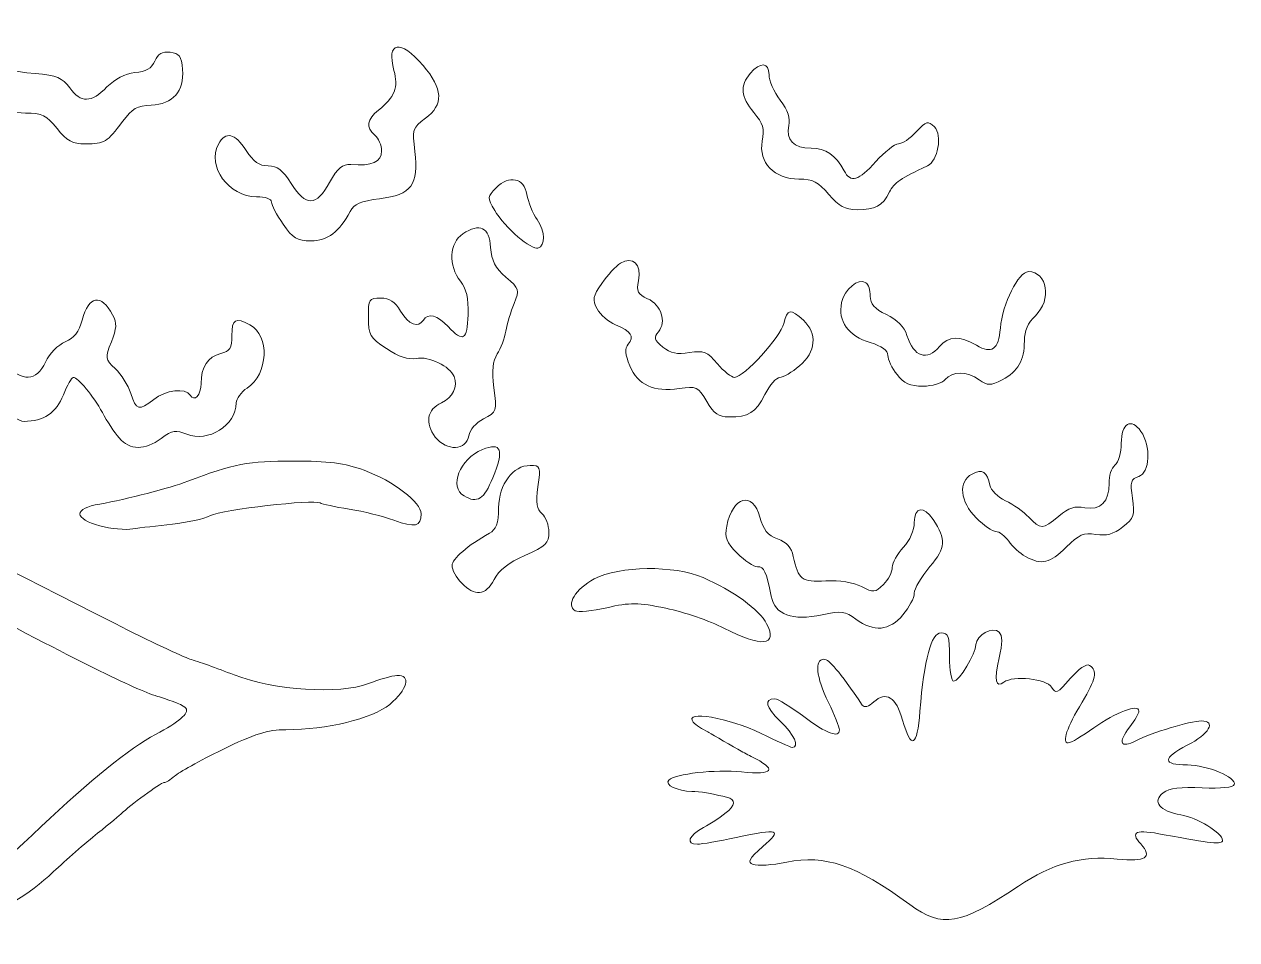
# Model space of a CAD drawing. Header units: millimetres. Extents: x -6423 to -1759, y 6 to 2012.
# Drawn here: x -5677.8 to -5542.2, y 1471.5 to 1573.9 of the extents above; entities that cross this region are included whole.
import ezdxf

# ---------------------------------------------------------------- set-up
doc = ezdxf.new("R2010")
doc.units = ezdxf.units.MM
doc.header["$MEASUREMENT"] = 0
doc.layers.add('layer 1', color=7, linetype='Continuous')

msp = doc.modelspace()

# ---------------------------------------------------------------- linework, layer by layer
at = {"layer": 'layer 1', "color": 177, "lineweight": 9}
for points, knots in [([(-5670.9028, 1560.4889), (-5672.4031, 1560.4825), (-5672.9728, 1560.7877), (-5674.103, 1562.2043), (-5674.103, 1562.2043), (-5675.2948, 1563.6982), (-5675.7621, 1563.9272), (-5677.6172, 1563.9272), (-5677.6172, 1563.9272), (-5678.9913, 1563.9272), (-5680.2682, 1564.2917), (-5681.1875, 1564.9461), (-5681.1875, 1564.9461), (-5683.2482, 1566.4138), (-5683.69, 1567.4915), (-5683.1731, 1569.7915), (-5683.1731, 1569.7915), (-5682.803, 1571.4386), (-5682.8803, 1571.8906), (-5683.6492, 1572.5865), (-5683.6492, 1572.5865), (-5684.1537, 1573.0431), (-5684.7092, 1574.1779), (-5684.8836, 1575.1081), (-5684.8836, 1575.1081), (-5685.1587, 1576.574), (-5684.9825, 1577.0253), (-5683.5659, 1578.4869), (-5683.5659, 1578.4869), (-5680.957, 1581.1787), (-5679.0863, 1580.4491), (-5680.3069, 1577.216), (-5680.3069, 1577.216), (-5680.8195, 1575.8582), (-5680.7762, 1575.5778), (-5679.9616, 1574.9826), (-5679.9616, 1574.9826), (-5679.0572, 1574.3211), (-5678.9363, 1573.465), (-5679.2703, 1570.0812), (-5679.2703, 1570.0812), (-5679.4149, 1568.617), (-5679.3919, 1568.6021), (-5676.5392, 1568.3487), (-5676.5392, 1568.3487), (-5674.1271, 1568.1342), (-5673.5031, 1567.8754), (-5672.6824, 1566.7484), (-5672.6824, 1566.7484), (-5671.4254, 1565.0227), (-5670.2821, 1565.0485), (-5668.5209, 1566.8434), (-5668.5209, 1566.8434), (-5667.6119, 1567.7694), (-5666.4941, 1568.3402), (-5665.3852, 1568.4437), (-5665.3852, 1568.4437), (-5664.1508, 1568.5589), (-5663.5226, 1568.9244), (-5663.1699, 1569.732), (-5663.1699, 1569.732), (-5662.8136, 1570.5484), (-5662.3379, 1570.8203), (-5661.4466, 1570.7168), (-5661.4466, 1570.7168), (-5660.4235, 1570.5977), (-5660.191, 1570.2768), (-5660.0683, 1568.8124), (-5660.0683, 1568.8124), (-5659.8627, 1566.3634), (-5661.1453, 1564.9025), (-5663.5758, 1564.8163), (-5663.5758, 1564.8163), (-5665.1261, 1564.7614), (-5665.6912, 1564.4377), (-5666.7731, 1562.9846), (-5666.7731, 1562.9846), (-5668.5106, 1560.6516), (-5668.7651, 1560.4977), (-5670.9028, 1560.4889)], [0, 0, 0, 0, 0.04761905, 0.04761905, 0.04761905, 0.04761905, 0.0952381, 0.0952381, 0.0952381, 0.0952381, 0.14285714, 0.14285714, 0.14285714, 0.14285714, 0.19047619, 0.19047619, 0.19047619, 0.19047619, 0.23809524, 0.23809524, 0.23809524, 0.23809524, 0.28571429, 0.28571429, 0.28571429, 0.28571429, 0.33333333, 0.33333333, 0.33333333, 0.33333333, 0.38095238, 0.38095238, 0.38095238, 0.38095238, 0.42857143, 0.42857143, 0.42857143, 0.42857143, 0.47619048, 0.47619048, 0.47619048, 0.47619048, 0.52380952, 0.52380952, 0.52380952, 0.52380952, 0.57142857, 0.57142857, 0.57142857, 0.57142857, 0.61904762, 0.61904762, 0.61904762, 0.61904762, 0.66666667, 0.66666667, 0.66666667, 0.66666667, 0.71428571, 0.71428571, 0.71428571, 0.71428571, 0.76190476, 0.76190476, 0.76190476, 0.76190476, 0.80952381, 0.80952381, 0.80952381, 0.80952381, 0.85714286, 0.85714286, 0.85714286, 0.85714286, 0.9047619, 0.9047619, 0.9047619, 0.9047619, 1, 1, 1, 1]), ([(-5645.7117, 1549.6504), (-5647.2595, 1549.6504), (-5647.72, 1549.927), (-5648.8258, 1551.523), (-5648.8258, 1551.523), (-5649.5397, 1552.5528), (-5650.1236, 1553.6607), (-5650.1236, 1553.9843), (-5650.1236, 1553.9843), (-5650.1236, 1554.325), (-5650.8227, 1554.5735), (-5651.7802, 1554.5735), (-5651.7802, 1554.5735), (-5654.9113, 1554.5735), (-5657.3758, 1557.969), (-5656.0468, 1560.4523), (-5656.0468, 1560.4523), (-5655.2548, 1561.9321), (-5654.2207, 1561.6967), (-5652.959, 1559.749), (-5652.959, 1559.749), (-5652.1379, 1558.4813), (-5651.4941, 1558.0303), (-5650.499, 1558.0257), (-5650.499, 1558.0257), (-5649.4653, 1558.0208), (-5648.8616, 1557.561), (-5647.9083, 1556.0504), (-5647.9083, 1556.0504), (-5646.2719, 1553.4582), (-5645.1101, 1553.4915), (-5643.617, 1556.1734), (-5643.617, 1556.1734), (-5642.6949, 1557.8293), (-5642.1993, 1558.2455), (-5641.2414, 1558.1679), (-5641.2414, 1558.1679), (-5638.9062, 1557.9793), (-5637.8158, 1558.4646), (-5637.8158, 1559.6919), (-5637.8158, 1559.6919), (-5637.8158, 1560.3304), (-5638.1479, 1561.1287), (-5638.5542, 1561.4659), (-5638.5542, 1561.4659), (-5639.5993, 1562.333), (-5639.4717, 1563.2225), (-5638.154, 1564.2608), (-5638.154, 1564.2608), (-5636.358, 1565.6764), (-5635.9099, 1566.8236), (-5636.4247, 1568.6872), (-5636.4247, 1568.6872), (-5637.3216, 1571.936), (-5635.7128, 1572.2167), (-5633.177, 1569.2541), (-5633.177, 1569.2541), (-5630.9269, 1566.6254), (-5630.849, 1564.8681), (-5632.9143, 1563.3412), (-5632.9143, 1563.3412), (-5634.3487, 1562.2809), (-5634.3994, 1562.1207), (-5634.0885, 1559.6341), (-5634.0885, 1559.6341), (-5633.6248, 1555.9221), (-5634.4646, 1554.7979), (-5638.0356, 1554.3519), (-5638.0356, 1554.3519), (-5640.1467, 1554.0882), (-5640.8996, 1553.7645), (-5641.3251, 1552.9378), (-5641.3251, 1552.9378), (-5642.4963, 1550.664), (-5643.8484, 1549.6504), (-5645.7117, 1549.6504)], [0, 0, 0, 0, 0.05, 0.05, 0.05, 0.05, 0.1, 0.1, 0.1, 0.1, 0.15, 0.15, 0.15, 0.15, 0.2, 0.2, 0.2, 0.2, 0.25, 0.25, 0.25, 0.25, 0.3, 0.3, 0.3, 0.3, 0.35, 0.35, 0.35, 0.35, 0.4, 0.4, 0.4, 0.4, 0.45, 0.45, 0.45, 0.45, 0.5, 0.5, 0.5, 0.5, 0.55, 0.55, 0.55, 0.55, 0.6, 0.6, 0.6, 0.6, 0.65, 0.65, 0.65, 0.65, 0.7, 0.7, 0.7, 0.7, 0.75, 0.75, 0.75, 0.75, 0.8, 0.8, 0.8, 0.8, 0.85, 0.85, 0.85, 0.85, 0.9, 0.9, 0.9, 0.9, 1, 1, 1, 1]), ([(-5584.6458, 1553.1271), (-5585.9947, 1553.1392), (-5586.681, 1553.5118), (-5587.8059, 1554.8426), (-5587.8059, 1554.8426), (-5588.9885, 1556.2415), (-5589.5812, 1556.5428), (-5591.1514, 1556.5428), (-5591.1514, 1556.5428), (-5593.8963, 1556.5428), (-5595.699, 1558.4029), (-5595.2541, 1560.7756), (-5595.2541, 1560.7756), (-5594.9907, 1562.1792), (-5595.1609, 1562.7644), (-5596.1889, 1563.9861), (-5596.1889, 1563.9861), (-5597.6587, 1565.7328), (-5597.7754, 1566.9778), (-5596.598, 1568.3526), (-5596.598, 1568.3526), (-5595.4668, 1569.6738), (-5594.4919, 1569.6065), (-5594.4919, 1568.2076), (-5594.4919, 1568.2076), (-5594.4919, 1567.5833), (-5593.9286, 1566.3095), (-5593.2398, 1565.3768), (-5593.2398, 1565.3768), (-5592.3797, 1564.2123), (-5592.0777, 1563.3196), (-5592.2762, 1562.5266), (-5592.2762, 1562.5266), (-5592.6719, 1560.9455), (-5591.7345, 1559.989), (-5589.7901, 1559.989), (-5589.7901, 1559.989), (-5588.1504, 1559.989), (-5587.0355, 1559.2332), (-5586.1021, 1557.489), (-5586.1021, 1557.489), (-5585.3495, 1556.0827), (-5584.5111, 1556.3241), (-5582.5471, 1558.5121), (-5582.5471, 1558.5121), (-5581.5747, 1559.5951), (-5580.4399, 1560.4811), (-5580.0247, 1560.4811), (-5580.0247, 1560.4811), (-5579.6096, 1560.4811), (-5578.7099, 1561.0851), (-5578.0253, 1561.8236), (-5578.0253, 1561.8236), (-5576.8916, 1563.0466), (-5576.7119, 1563.0966), (-5576.0035, 1562.3883), (-5576.0035, 1562.3883), (-5575.0832, 1561.4684), (-5575.6061, 1558.561), (-5576.7895, 1558.0165), (-5576.7895, 1558.0165), (-5579.7447, 1556.6566), (-5580.5168, 1556.1263), (-5581.0248, 1555.1074), (-5581.0248, 1555.1074), (-5581.8037, 1553.5451), (-5582.602, 1553.1087), (-5584.6458, 1553.1271)], [0, 0, 0, 0, 0.05555556, 0.05555556, 0.05555556, 0.05555556, 0.11111111, 0.11111111, 0.11111111, 0.11111111, 0.16666667, 0.16666667, 0.16666667, 0.16666667, 0.22222222, 0.22222222, 0.22222222, 0.22222222, 0.27777778, 0.27777778, 0.27777778, 0.27777778, 0.33333333, 0.33333333, 0.33333333, 0.33333333, 0.38888889, 0.38888889, 0.38888889, 0.38888889, 0.44444444, 0.44444444, 0.44444444, 0.44444444, 0.5, 0.5, 0.5, 0.5, 0.55555556, 0.55555556, 0.55555556, 0.55555556, 0.61111111, 0.61111111, 0.61111111, 0.61111111, 0.66666667, 0.66666667, 0.66666667, 0.66666667, 0.72222222, 0.72222222, 0.72222222, 0.72222222, 0.77777778, 0.77777778, 0.77777778, 0.77777778, 0.83333333, 0.83333333, 0.83333333, 0.83333333, 0.88888889, 0.88888889, 0.88888889, 0.88888889, 1, 1, 1, 1]), ([(-5620.3463, 1548.8269), (-5620.6214, 1548.7355), (-5621.6182, 1549.3016), (-5622.5616, 1550.0854), (-5622.5616, 1550.0854), (-5623.5053, 1550.8692), (-5624.6727, 1552.1919), (-5625.1562, 1553.0247), (-5625.1562, 1553.0247), (-5626.0131, 1554.5001), (-5626.0092, 1554.5646), (-5625.0027, 1555.5707), (-5625.0027, 1555.5707), (-5623.5322, 1557.0412), (-5621.8795, 1556.6797), (-5621.5693, 1554.8195), (-5621.5693, 1554.8195), (-5621.4339, 1554.0074), (-5620.917, 1552.7442), (-5620.4207, 1552.0129), (-5620.4207, 1552.0129), (-5619.4947, 1550.648), (-5619.4589, 1549.1222), (-5620.3463, 1548.8269)], [0, 0, 0, 0, 0.14285714, 0.14285714, 0.14285714, 0.14285714, 0.28571429, 0.28571429, 0.28571429, 0.28571429, 0.42857143, 0.42857143, 0.42857143, 0.42857143, 0.57142857, 0.57142857, 0.57142857, 0.57142857, 0.71428571, 0.71428571, 0.71428571, 0.71428571, 1, 1, 1, 1]), ([(-5628.0575, 1527.8708), (-5628.2961, 1526.1897), (-5630.5285, 1526.1004), (-5631.8033, 1527.7209), (-5631.8033, 1527.7209), (-5633.004, 1529.2477), (-5632.7204, 1530.8175), (-5631.1106, 1531.551), (-5631.1106, 1531.551), (-5629.8577, 1532.1217), (-5629.2654, 1533.3441), (-5629.6968, 1534.4682), (-5629.6968, 1534.4682), (-5630.1414, 1535.6264), (-5632.5385, 1536.7811), (-5633.9413, 1536.513), (-5633.9413, 1536.513), (-5634.8294, 1536.3432), (-5635.8731, 1536.6871), (-5637.2641, 1537.6078), (-5637.2641, 1537.6078), (-5639.126, 1538.84), (-5639.2926, 1539.1268), (-5639.2926, 1541.1), (-5639.2926, 1541.1), (-5639.2926, 1543.1239), (-5639.2122, 1543.2501), (-5637.9218, 1543.2501), (-5637.9218, 1543.2501), (-5636.921, 1543.2501), (-5636.3158, 1542.8517), (-5635.6788, 1541.7732), (-5635.6788, 1541.7732), (-5634.8039, 1540.2925), (-5633.7081, 1539.8674), (-5633.1387, 1540.7888), (-5633.1387, 1540.7888), (-5632.6265, 1541.6173), (-5631.5764, 1541.3415), (-5630.3597, 1540.0585), (-5630.3597, 1540.0585), (-5628.6595, 1538.2661), (-5628.2245, 1538.5256), (-5628.1377, 1541.384), (-5628.1377, 1541.384), (-5628.0806, 1543.2487), (-5628.3156, 1544.2732), (-5628.9991, 1545.1422), (-5628.9991, 1545.1422), (-5630.3654, 1546.8792), (-5630.2364, 1549.4328), (-5628.7322, 1550.4183), (-5628.7322, 1550.4183), (-5626.8029, 1551.6821), (-5625.7759, 1551.184), (-5625.6164, 1548.9077), (-5625.6164, 1548.9077), (-5625.5115, 1547.4068), (-5625.108, 1546.6222), (-5623.9094, 1545.5863), (-5623.9094, 1545.5863), (-5622.4031, 1544.2853), (-5622.3663, 1544.1658), (-5622.9955, 1542.6326), (-5622.9955, 1542.6326), (-5623.356, 1541.7538), (-5623.769, 1540.3701), (-5623.913, 1539.5579), (-5623.913, 1539.5579), (-5624.0573, 1538.7454), (-5624.4922, 1537.5946), (-5624.8801, 1537.0005), (-5624.8801, 1537.0005), (-5625.397, 1536.2085), (-5625.4955, 1535.1996), (-5625.2488, 1533.2243), (-5625.2488, 1533.2243), (-5624.9191, 1530.5849), (-5624.9428, 1530.513), (-5626.4059, 1529.7565), (-5626.4059, 1529.7565), (-5627.272, 1529.3084), (-5627.9661, 1528.516), (-5628.0575, 1527.8708)], [0, 0, 0, 0, 0.04545455, 0.04545455, 0.04545455, 0.04545455, 0.09090909, 0.09090909, 0.09090909, 0.09090909, 0.13636364, 0.13636364, 0.13636364, 0.13636364, 0.18181818, 0.18181818, 0.18181818, 0.18181818, 0.22727273, 0.22727273, 0.22727273, 0.22727273, 0.27272727, 0.27272727, 0.27272727, 0.27272727, 0.31818182, 0.31818182, 0.31818182, 0.31818182, 0.36363636, 0.36363636, 0.36363636, 0.36363636, 0.40909091, 0.40909091, 0.40909091, 0.40909091, 0.45454545, 0.45454545, 0.45454545, 0.45454545, 0.5, 0.5, 0.5, 0.5, 0.54545455, 0.54545455, 0.54545455, 0.54545455, 0.59090909, 0.59090909, 0.59090909, 0.59090909, 0.63636364, 0.63636364, 0.63636364, 0.63636364, 0.68181818, 0.68181818, 0.68181818, 0.68181818, 0.72727273, 0.72727273, 0.72727273, 0.72727273, 0.77272727, 0.77272727, 0.77272727, 0.77272727, 0.81818182, 0.81818182, 0.81818182, 0.81818182, 0.86363636, 0.86363636, 0.86363636, 0.86363636, 0.90909091, 0.90909091, 0.90909091, 0.90909091, 1, 1, 1, 1]), ([(-5662.44, 1527.5677), (-5664.2795, 1526.2078), (-5665.9524, 1526.2259), (-5667.1521, 1527.6191), (-5667.1521, 1527.6191), (-5667.6768, 1528.2285), (-5668.5226, 1529.5023), (-5669.0321, 1530.4499), (-5669.0321, 1530.4499), (-5670.0304, 1532.3071), (-5671.7512, 1534.3885), (-5672.2889, 1534.3885), (-5672.2889, 1534.3885), (-5672.4715, 1534.3885), (-5672.9682, 1533.504), (-5673.3929, 1532.4227), (-5673.3929, 1532.4227), (-5674.1693, 1530.4467), (-5675.6256, 1529.4654), (-5677.7821, 1529.4654), (-5677.7821, 1529.4654), (-5678.3372, 1529.4654), (-5679.5968, 1530.3354), (-5680.5809, 1531.3989), (-5680.5809, 1531.3989), (-5681.6232, 1532.9641), (-5683.2773, 1533.5355), (-5685.5703, 1533.0693), (-5685.5703, 1533.0693), (-5688.3503, 1532.841), (-5688.948, 1532.9474), (-5690.1239, 1533.8794), (-5690.1239, 1533.8794), (-5691.5193, 1534.9851), (-5691.9011, 1536.8956), (-5691.0088, 1538.3061), (-5691.0088, 1538.3061), (-5690.672, 1538.839), (-5691.0549, 1539.4516), (-5692.4935, 1540.6831), (-5692.4935, 1540.6831), (-5694.1242, 1542.0788), (-5694.4319, 1542.6418), (-5694.4319, 1544.2293), (-5694.4319, 1544.2293), (-5694.4319, 1545.7399), (-5694.1239, 1546.3758), (-5692.8895, 1547.4146), (-5692.8895, 1547.4146), (-5690.6958, 1549.2601), (-5689.7216, 1548.907), (-5689.885, 1546.3248), (-5689.885, 1546.3248), (-5689.9977, 1544.5441), (-5689.8318, 1544.1502), (-5688.6542, 1543.4008), (-5688.6542, 1543.4008), (-5686.7224, 1542.171), (-5686.5416, 1541.7966), (-5686.6788, 1539.3115), (-5686.6788, 1539.3115), (-5686.8848, 1537.5344), (-5685.8854, 1536.9608), (-5684.059, 1537.216), (-5684.059, 1537.216), (-5681.5806, 1537.3242), (-5681.1815, 1537.1941), (-5679.9052, 1535.8622), (-5679.9052, 1535.8622), (-5677.9749, 1533.8471), (-5676.4222, 1533.9234), (-5675.3916, 1536.0841), (-5675.3916, 1536.0841), (-5674.9393, 1537.0328), (-5673.9683, 1538.0346), (-5673.1876, 1538.3579), (-5673.1876, 1538.3579), (-5672.1876, 1538.7723), (-5671.6498, 1539.4636), (-5671.291, 1540.7962), (-5671.291, 1540.7962), (-5670.5483, 1543.5547), (-5669.1583, 1543.7865), (-5667.8827, 1541.3652), (-5667.8827, 1541.3652), (-5667.3925, 1540.4353), (-5667.4198, 1539.866), (-5668.027, 1538.348), (-5668.027, 1538.348), (-5668.7502, 1536.5414), (-5668.735, 1536.4386), (-5667.5871, 1535.3605), (-5667.5871, 1535.3605), (-5666.9334, 1534.7462), (-5666.1535, 1533.5008), (-5665.8539, 1532.5929), (-5665.8539, 1532.5929), (-5665.219, 1530.6697), (-5664.9641, 1530.6037), (-5663.2816, 1531.9271), (-5663.2816, 1531.9271), (-5661.9483, 1532.9758), (-5659.7386, 1533.2399), (-5659.2263, 1532.4114), (-5659.2263, 1532.4114), (-5658.7272, 1531.6038), (-5658.0005, 1532.3745), (-5658.0005, 1533.7114), (-5658.0005, 1533.7114), (-5658.0005, 1535.5048), (-5657.2163, 1536.6931), (-5655.7982, 1537.0491), (-5655.7982, 1537.0491), (-5654.7659, 1537.3082), (-5654.5543, 1537.6528), (-5654.5543, 1539.0747), (-5654.5543, 1539.0747), (-5654.5543, 1540.8778), (-5654.1338, 1541.1252), (-5652.5293, 1540.2662), (-5652.5293, 1540.2662), (-5650.2817, 1539.0634), (-5650.4717, 1534.749), (-5652.8406, 1533.197), (-5652.8406, 1533.197), (-5653.5124, 1532.7567), (-5654.0622, 1532.0079), (-5654.0622, 1531.5329), (-5654.0622, 1531.5329), (-5654.0622, 1529.0435), (-5657.2163, 1527.0519), (-5659.5965, 1528.0378), (-5659.5965, 1528.0378), (-5660.8231, 1528.5458), (-5661.2017, 1528.4831), (-5662.44, 1527.5677)], [0, 0, 0, 0, 0.02857143, 0.02857143, 0.02857143, 0.02857143, 0.05714286, 0.05714286, 0.05714286, 0.05714286, 0.08571429, 0.08571429, 0.08571429, 0.08571429, 0.11428571, 0.11428571, 0.11428571, 0.11428571, 0.14285714, 0.14285714, 0.14285714, 0.14285714, 0.17142857, 0.17142857, 0.17142857, 0.17142857, 0.2, 0.2, 0.2, 0.2, 0.22857143, 0.22857143, 0.22857143, 0.22857143, 0.25714286, 0.25714286, 0.25714286, 0.25714286, 0.28571429, 0.28571429, 0.28571429, 0.28571429, 0.31428571, 0.31428571, 0.31428571, 0.31428571, 0.34285714, 0.34285714, 0.34285714, 0.34285714, 0.37142857, 0.37142857, 0.37142857, 0.37142857, 0.4, 0.4, 0.4, 0.4, 0.42857143, 0.42857143, 0.42857143, 0.42857143, 0.45714286, 0.45714286, 0.45714286, 0.45714286, 0.48571429, 0.48571429, 0.48571429, 0.48571429, 0.51428571, 0.51428571, 0.51428571, 0.51428571, 0.54285714, 0.54285714, 0.54285714, 0.54285714, 0.57142857, 0.57142857, 0.57142857, 0.57142857, 0.6, 0.6, 0.6, 0.6, 0.62857143, 0.62857143, 0.62857143, 0.62857143, 0.65714286, 0.65714286, 0.65714286, 0.65714286, 0.68571429, 0.68571429, 0.68571429, 0.68571429, 0.71428571, 0.71428571, 0.71428571, 0.71428571, 0.74285714, 0.74285714, 0.74285714, 0.74285714, 0.77142857, 0.77142857, 0.77142857, 0.77142857, 0.8, 0.8, 0.8, 0.8, 0.82857143, 0.82857143, 0.82857143, 0.82857143, 0.85714286, 0.85714286, 0.85714286, 0.85714286, 0.88571429, 0.88571429, 0.88571429, 0.88571429, 0.91428571, 0.91428571, 0.91428571, 0.91428571, 0.94285714, 0.94285714, 0.94285714, 0.94285714, 1, 1, 1, 1]), ([(-5598.9796, 1529.9578), (-5600.1222, 1529.9578), (-5600.6533, 1530.3308), (-5601.4623, 1531.7016), (-5601.4623, 1531.7016), (-5602.4396, 1533.359), (-5602.5924, 1533.4309), (-5604.5224, 1533.1427), (-5604.5224, 1533.1427), (-5607.3734, 1532.717), (-5609.1587, 1533.5302), (-5610.0485, 1535.659), (-5610.0485, 1535.659), (-5610.6061, 1536.9945), (-5610.6504, 1537.5939), (-5610.2282, 1538.1023), (-5610.2282, 1538.1023), (-5609.5093, 1538.9687), (-5609.8794, 1539.5328), (-5611.6466, 1540.2648), (-5611.6466, 1540.2648), (-5612.4287, 1540.5885), (-5613.3532, 1541.3854), (-5613.701, 1542.0356), (-5613.701, 1542.0356), (-5614.2547, 1543.0704), (-5614.1906, 1543.4267), (-5613.1845, 1544.8947), (-5613.1845, 1544.8947), (-5612.5527, 1545.8171), (-5611.6154, 1546.8342), (-5611.1021, 1547.1547), (-5611.1021, 1547.1547), (-5609.7411, 1548.0045), (-5608.7297, 1547.0161), (-5609.0945, 1545.1925), (-5609.0945, 1545.1925), (-5609.3327, 1544.002), (-5609.1693, 1543.6794), (-5608.0771, 1543.1817), (-5608.0771, 1543.1817), (-5606.5424, 1542.4826), (-5605.922, 1540.6154), (-5606.8522, 1539.4948), (-5606.8522, 1539.4948), (-5607.4106, 1538.822), (-5607.339, 1538.571), (-5606.3634, 1537.7808), (-5606.3634, 1537.7808), (-5605.5054, 1537.0859), (-5604.7624, 1536.9282), (-5603.3873, 1537.148), (-5603.3873, 1537.148), (-5601.7686, 1537.4068), (-5601.4052, 1537.2632), (-5600.2708, 1535.9146), (-5600.2708, 1535.9146), (-5599.5642, 1535.0752), (-5598.6953, 1534.3888), (-5598.3394, 1534.3892), (-5598.3394, 1534.3892), (-5597.3255, 1534.3902), (-5593.1919, 1538.9145), (-5592.83, 1540.4194), (-5592.83, 1540.4194), (-5592.4404, 1542.037), (-5592.0706, 1542.0966), (-5590.6465, 1540.7693), (-5590.6465, 1540.7693), (-5589.0612, 1539.2927), (-5589.2391, 1537.215), (-5591.0837, 1535.6629), (-5591.0837, 1535.6629), (-5591.9168, 1534.9621), (-5592.909, 1534.3885), (-5593.2891, 1534.3885), (-5593.2891, 1534.3885), (-5593.6687, 1534.3885), (-5594.4178, 1533.5298), (-5594.9535, 1532.4801), (-5594.9535, 1532.4801), (-5596.0071, 1530.4148), (-5596.7367, 1529.9578), (-5598.9796, 1529.9578)], [0, 0, 0, 0, 0.04545455, 0.04545455, 0.04545455, 0.04545455, 0.09090909, 0.09090909, 0.09090909, 0.09090909, 0.13636364, 0.13636364, 0.13636364, 0.13636364, 0.18181818, 0.18181818, 0.18181818, 0.18181818, 0.22727273, 0.22727273, 0.22727273, 0.22727273, 0.27272727, 0.27272727, 0.27272727, 0.27272727, 0.31818182, 0.31818182, 0.31818182, 0.31818182, 0.36363636, 0.36363636, 0.36363636, 0.36363636, 0.40909091, 0.40909091, 0.40909091, 0.40909091, 0.45454545, 0.45454545, 0.45454545, 0.45454545, 0.5, 0.5, 0.5, 0.5, 0.54545455, 0.54545455, 0.54545455, 0.54545455, 0.59090909, 0.59090909, 0.59090909, 0.59090909, 0.63636364, 0.63636364, 0.63636364, 0.63636364, 0.68181818, 0.68181818, 0.68181818, 0.68181818, 0.72727273, 0.72727273, 0.72727273, 0.72727273, 0.77272727, 0.77272727, 0.77272727, 0.77272727, 0.81818182, 0.81818182, 0.81818182, 0.81818182, 0.86363636, 0.86363636, 0.86363636, 0.86363636, 0.90909091, 0.90909091, 0.90909091, 0.90909091, 1, 1, 1, 1]), ([(-5577.2855, 1533.404), (-5578.723, 1533.404), (-5579.3962, 1533.7057), (-5580.1793, 1534.7011), (-5580.1793, 1534.7011), (-5580.7405, 1535.4144), (-5581.1996, 1536.3766), (-5581.1996, 1536.8385), (-5581.1996, 1536.8385), (-5581.1996, 1537.3926), (-5581.8714, 1537.88), (-5583.1707, 1538.2693), (-5583.1707, 1538.2693), (-5585.6242, 1539.0045), (-5586.8249, 1540.6817), (-5586.3722, 1542.7421), (-5586.3722, 1542.7421), (-5586.0369, 1544.2701), (-5584.5242, 1545.5066), (-5583.651, 1544.967), (-5583.651, 1544.967), (-5583.3858, 1544.8032), (-5583.1689, 1544.13), (-5583.1689, 1543.471), (-5583.1689, 1543.471), (-5583.1689, 1542.5762), (-5582.7109, 1542.0544), (-5581.3581, 1541.4078), (-5581.3581, 1541.4078), (-5580.1619, 1540.8359), (-5579.3852, 1540.0415), (-5579.069, 1539.0655), (-5579.069, 1539.0655), (-5578.2894, 1536.6602), (-5576.8466, 1536.1727), (-5575.4236, 1537.8347), (-5575.4236, 1537.8347), (-5574.3909, 1539.041), (-5573.182, 1539.0829), (-5571.3109, 1537.9775), (-5571.3109, 1537.9775), (-5569.5795, 1536.9548), (-5568.824, 1537.4933), (-5568.623, 1539.8947), (-5568.623, 1539.8947), (-5568.3954, 1542.6177), (-5566.6087, 1546.2039), (-5565.4803, 1546.2039), (-5565.4803, 1546.2039), (-5563.3525, 1546.2039), (-5562.8527, 1543.0229), (-5564.7071, 1541.2808), (-5564.7071, 1541.2808), (-5565.5508, 1540.4885), (-5565.938, 1539.5994), (-5565.938, 1538.455), (-5565.938, 1538.455), (-5565.938, 1536.2578), (-5566.6275, 1535.0585), (-5568.4266, 1534.1283), (-5568.4266, 1534.1283), (-5569.7546, 1533.4416), (-5570.0092, 1533.4409), (-5570.983, 1534.1233), (-5570.983, 1534.1233), (-5572.3564, 1535.0851), (-5574.0101, 1535.0932), (-5574.7996, 1534.1424), (-5574.7996, 1534.1424), (-5575.1478, 1533.7227), (-5576.2212, 1533.404), (-5577.2855, 1533.404)], [0, 0, 0, 0, 0.05263158, 0.05263158, 0.05263158, 0.05263158, 0.10526316, 0.10526316, 0.10526316, 0.10526316, 0.15789474, 0.15789474, 0.15789474, 0.15789474, 0.21052632, 0.21052632, 0.21052632, 0.21052632, 0.26315789, 0.26315789, 0.26315789, 0.26315789, 0.31578947, 0.31578947, 0.31578947, 0.31578947, 0.36842105, 0.36842105, 0.36842105, 0.36842105, 0.42105263, 0.42105263, 0.42105263, 0.42105263, 0.47368421, 0.47368421, 0.47368421, 0.47368421, 0.52631579, 0.52631579, 0.52631579, 0.52631579, 0.57894737, 0.57894737, 0.57894737, 0.57894737, 0.63157895, 0.63157895, 0.63157895, 0.63157895, 0.68421053, 0.68421053, 0.68421053, 0.68421053, 0.73684211, 0.73684211, 0.73684211, 0.73684211, 0.78947368, 0.78947368, 0.78947368, 0.78947368, 0.84210526, 0.84210526, 0.84210526, 0.84210526, 0.89473684, 0.89473684, 0.89473684, 0.89473684, 1, 1, 1, 1]), ([(-5561.257, 1515.4056), (-5563.0629, 1513.5993), (-5564.0406, 1513.376), (-5565.8189, 1514.3637), (-5565.8189, 1514.3637), (-5566.4307, 1514.7033), (-5567.2738, 1515.4708), (-5567.6931, 1516.0696), (-5567.6931, 1516.0696), (-5568.1122, 1516.668), (-5568.7581, 1517.1576), (-5569.1278, 1517.1576), (-5569.1278, 1517.1576), (-5569.4979, 1517.1576), (-5570.4824, 1517.8393), (-5571.3155, 1518.6724), (-5571.3155, 1518.6724), (-5573.1497, 1520.507), (-5573.3671, 1522.7432), (-5571.7927, 1523.5859), (-5571.7927, 1523.5859), (-5570.6515, 1524.1967), (-5570.0652, 1523.8276), (-5569.7947, 1522.3284), (-5569.7947, 1522.3284), (-5569.6972, 1521.7878), (-5568.9127, 1521.0125), (-5568.0516, 1520.6052), (-5568.0516, 1520.6052), (-5567.1901, 1520.1982), (-5566.0213, 1519.3669), (-5565.4541, 1518.7575), (-5565.4541, 1518.7575), (-5564.1551, 1517.3625), (-5563.8815, 1517.3724), (-5562.0908, 1518.879), (-5562.0908, 1518.879), (-5560.9858, 1519.8089), (-5560.2804, 1520.0383), (-5559.1949, 1519.8213), (-5559.1949, 1519.8213), (-5557.4422, 1519.4707), (-5556.4173, 1520.5023), (-5556.4758, 1522.5578), (-5556.4758, 1522.5578), (-5556.4977, 1523.343), (-5556.1989, 1524.2488), (-5555.8114, 1524.5703), (-5555.8114, 1524.5703), (-5555.4239, 1524.8919), (-5555.107, 1525.9905), (-5555.107, 1527.0115), (-5555.107, 1527.0115), (-5555.107, 1529.2513), (-5554.0052, 1529.9213), (-5552.9051, 1528.3505), (-5552.9051, 1528.3505), (-5551.7583, 1526.7137), (-5551.9118, 1523.7007), (-5553.1618, 1523.3037), (-5553.1618, 1523.3037), (-5554.0424, 1523.0243), (-5554.1303, 1522.7166), (-5553.8549, 1520.8803), (-5553.8549, 1520.8803), (-5553.5691, 1518.9758), (-5553.6716, 1518.6731), (-5554.9386, 1517.6766), (-5554.9386, 1517.6766), (-5555.978, 1516.8591), (-5556.7519, 1516.6435), (-5557.9502, 1516.8381), (-5557.9502, 1516.8381), (-5559.3104, 1517.0586), (-5559.828, 1516.8346), (-5561.257, 1515.4056)], [0, 0, 0, 0, 0.05, 0.05, 0.05, 0.05, 0.1, 0.1, 0.1, 0.1, 0.15, 0.15, 0.15, 0.15, 0.2, 0.2, 0.2, 0.2, 0.25, 0.25, 0.25, 0.25, 0.3, 0.3, 0.3, 0.3, 0.35, 0.35, 0.35, 0.35, 0.4, 0.4, 0.4, 0.4, 0.45, 0.45, 0.45, 0.45, 0.5, 0.5, 0.5, 0.5, 0.55, 0.55, 0.55, 0.55, 0.6, 0.6, 0.6, 0.6, 0.65, 0.65, 0.65, 0.65, 0.7, 0.7, 0.7, 0.7, 0.75, 0.75, 0.75, 0.75, 0.8, 0.8, 0.8, 0.8, 0.85, 0.85, 0.85, 0.85, 0.9, 0.9, 0.9, 0.9, 1, 1, 1, 1]), ([(-5625.3643, 1523.1771), (-5626.358, 1520.7562), (-5627.1259, 1520.268), (-5628.5847, 1521.1288), (-5628.5847, 1521.1288), (-5630.3066, 1522.1448), (-5629.086, 1525.2446), (-5626.5431, 1526.3138), (-5626.5431, 1526.3138), (-5624.4291, 1527.2029), (-5624.0867, 1526.2911), (-5625.3643, 1523.1771)], [0, 0, 0, 0, 0.25, 0.25, 0.25, 0.25, 0.5, 0.5, 0.5, 0.5, 1, 1, 1, 1]), ([(-5665.6316, 1517.4419), (-5666.4438, 1517.3096), (-5668.1054, 1517.4681), (-5669.3238, 1517.7946), (-5669.3238, 1517.7946), (-5670.6742, 1518.1566), (-5671.5392, 1518.6706), (-5671.5392, 1519.1113), (-5671.5392, 1519.1113), (-5671.5392, 1519.581), (-5670.7635, 1519.9731), (-5669.3238, 1520.2311), (-5669.3238, 1520.2311), (-5666.2329, 1520.7852), (-5661.5253, 1522.003), (-5659.4777, 1522.7779), (-5659.4777, 1522.7779), (-5654.3809, 1524.7072), (-5652.6516, 1525.0394), (-5647.7126, 1525.0369), (-5647.7126, 1525.0369), (-5643.752, 1525.0351), (-5641.9547, 1524.8015), (-5639.7702, 1524.0049), (-5639.7702, 1524.0049), (-5636.48, 1522.8052), (-5633.3848, 1520.4375), (-5633.3848, 1519.1201), (-5633.3848, 1519.1201), (-5633.3848, 1517.7202), (-5634.1009, 1517.5564), (-5636.4293, 1518.4239), (-5636.4293, 1518.4239), (-5637.5977, 1518.8592), (-5639.8489, 1519.4165), (-5641.431, 1519.6629), (-5641.431, 1519.6629), (-5643.0136, 1519.9089), (-5644.4827, 1520.218), (-5644.6961, 1520.3499), (-5644.6961, 1520.3499), (-5645.3984, 1520.7842), (-5655.6178, 1519.6033), (-5656.9465, 1518.9344), (-5656.9465, 1518.9344), (-5657.6615, 1518.5745), (-5659.5759, 1518.1456), (-5661.2006, 1517.9811), (-5661.2006, 1517.9811), (-5662.8253, 1517.8169), (-5664.8191, 1517.5745), (-5665.6316, 1517.4419)], [0, 0, 0, 0, 0.07142857, 0.07142857, 0.07142857, 0.07142857, 0.14285714, 0.14285714, 0.14285714, 0.14285714, 0.21428571, 0.21428571, 0.21428571, 0.21428571, 0.28571429, 0.28571429, 0.28571429, 0.28571429, 0.35714286, 0.35714286, 0.35714286, 0.35714286, 0.42857143, 0.42857143, 0.42857143, 0.42857143, 0.5, 0.5, 0.5, 0.5, 0.57142857, 0.57142857, 0.57142857, 0.57142857, 0.64285714, 0.64285714, 0.64285714, 0.64285714, 0.71428571, 0.71428571, 0.71428571, 0.71428571, 0.78571429, 0.78571429, 0.78571429, 0.78571429, 0.85714286, 0.85714286, 0.85714286, 0.85714286, 1, 1, 1, 1]), ([(-5625.2399, 1511.7846), (-5626.1765, 1509.9731), (-5627.4028, 1509.8447), (-5628.8683, 1511.4046), (-5628.8683, 1511.4046), (-5629.4571, 1512.0313), (-5629.9386, 1512.9063), (-5629.9386, 1513.3487), (-5629.9386, 1513.3487), (-5629.9386, 1514.0914), (-5628.1416, 1515.6449), (-5625.7539, 1516.9665), (-5625.7539, 1516.9665), (-5625.0003, 1517.3837), (-5624.7595, 1518.0491), (-5624.7269, 1519.8015), (-5624.7269, 1519.8015), (-5624.6777, 1522.4621), (-5623.126, 1524.5423), (-5621.1911, 1524.5423), (-5621.1911, 1524.5423), (-5620.0506, 1524.5423), (-5620.0141, 1524.4413), (-5620.3264, 1522.1692), (-5620.3264, 1522.1692), (-5620.5802, 1520.3247), (-5620.4806, 1519.6533), (-5619.8804, 1519.1549), (-5619.8804, 1519.1549), (-5619.4554, 1518.8025), (-5619.1076, 1517.8737), (-5619.1076, 1517.0909), (-5619.1076, 1517.0909), (-5619.1076, 1515.842), (-5619.4341, 1515.524), (-5621.781, 1514.486), (-5621.781, 1514.486), (-5623.6198, 1513.6727), (-5624.6993, 1512.8297), (-5625.2399, 1511.7846)], [0, 0, 0, 0, 0.09090909, 0.09090909, 0.09090909, 0.09090909, 0.18181818, 0.18181818, 0.18181818, 0.18181818, 0.27272727, 0.27272727, 0.27272727, 0.27272727, 0.36363636, 0.36363636, 0.36363636, 0.36363636, 0.45454545, 0.45454545, 0.45454545, 0.45454545, 0.54545455, 0.54545455, 0.54545455, 0.54545455, 0.63636364, 0.63636364, 0.63636364, 0.63636364, 0.72727273, 0.72727273, 0.72727273, 0.72727273, 0.81818182, 0.81818182, 0.81818182, 0.81818182, 1, 1, 1, 1]), ([(-5684.9279, 1473.0782), (-5688.719, 1471.7031), (-5690.8893, 1471.5329), (-5691.291, 1472.5794), (-5691.291, 1472.5794), (-5691.7143, 1473.683), (-5691.1708, 1474.1854), (-5688.6414, 1475.028), (-5688.6414, 1475.028), (-5685.2076, 1476.1717), (-5681.3771, 1478.9127), (-5675.8617, 1484.1726), (-5675.8617, 1484.1726), (-5670.4806, 1489.3041), (-5665.9872, 1492.9254), (-5663.0823, 1494.4718), (-5663.0823, 1494.4718), (-5660.4235, 1495.8874), (-5659.3306, 1496.8289), (-5659.6833, 1497.4), (-5659.6833, 1497.4), (-5659.851, 1497.6709), (-5661.1815, 1498.2395), (-5662.6403, 1498.6639), (-5662.6403, 1498.6639), (-5665.1016, 1499.3793), (-5670.844, 1502.2061), (-5684.3394, 1509.3463), (-5684.3394, 1509.3463), (-5692.7601, 1513.8014), (-5697.3343, 1515.9331), (-5701.0783, 1517.1459), (-5701.0783, 1517.1459), (-5702.9735, 1517.7602), (-5705.2998, 1518.5543), (-5706.2474, 1518.9106), (-5706.2474, 1518.9106), (-5707.195, 1519.2669), (-5709.1891, 1519.6934), (-5710.6784, 1519.8582), (-5710.6784, 1519.8582), (-5713.8803, 1520.2127), (-5716.2133, 1521.6609), (-5715.2069, 1522.6695), (-5715.2069, 1522.6695), (-5714.1919, 1523.6862), (-5705.2317, 1523.5128), (-5701.3243, 1522.4007), (-5701.3243, 1522.4007), (-5694.478, 1520.452), (-5692.1439, 1519.3764), (-5667.6062, 1506.8654), (-5667.6062, 1506.8654), (-5663.8187, 1504.9344), (-5660.0524, 1503.1541), (-5659.237, 1502.9091), (-5659.237, 1502.9091), (-5658.4216, 1502.6645), (-5656.2038, 1501.8701), (-5654.3082, 1501.144), (-5654.3082, 1501.144), (-5649.7393, 1499.3935), (-5642.5871, 1498.9276), (-5639.2926, 1500.1659), (-5639.2926, 1500.1659), (-5638.0742, 1500.624), (-5636.6342, 1501.0345), (-5636.0925, 1501.0781), (-5636.0925, 1501.0781), (-5634.4756, 1501.2082), (-5634.918, 1499.4502), (-5636.9075, 1497.8403), (-5636.9075, 1497.8403), (-5638.8903, 1496.2355), (-5643.9222, 1495.005), (-5648.5067, 1495.0039), (-5648.5067, 1495.0039), (-5650.554, 1495.0036), (-5651.9958, 1494.5516), (-5655.6228, 1492.773), (-5655.6228, 1492.773), (-5658.1245, 1491.5464), (-5660.5313, 1490.217), (-5660.9709, 1489.8192), (-5660.9709, 1489.8192), (-5661.4108, 1489.4211), (-5661.9426, 1489.0957), (-5662.1532, 1489.0957), (-5662.1532, 1489.0957), (-5662.4793, 1489.0957), (-5666.1251, 1486.4376), (-5666.8621, 1485.6622), (-5666.8621, 1485.6622), (-5666.9975, 1485.5197), (-5668.2135, 1484.5172), (-5669.5642, 1483.4342), (-5669.5642, 1483.4342), (-5670.9149, 1482.3508), (-5673.1305, 1480.4205), (-5674.4873, 1479.1442), (-5674.4873, 1479.1442), (-5677.3432, 1476.4585), (-5680.225, 1474.7841), (-5684.9279, 1473.0782)], [0, 0, 0, 0, 0.03703704, 0.03703704, 0.03703704, 0.03703704, 0.07407407, 0.07407407, 0.07407407, 0.07407407, 0.11111111, 0.11111111, 0.11111111, 0.11111111, 0.14814815, 0.14814815, 0.14814815, 0.14814815, 0.18518519, 0.18518519, 0.18518519, 0.18518519, 0.22222222, 0.22222222, 0.22222222, 0.22222222, 0.25925926, 0.25925926, 0.25925926, 0.25925926, 0.2962963, 0.2962963, 0.2962963, 0.2962963, 0.33333333, 0.33333333, 0.33333333, 0.33333333, 0.37037037, 0.37037037, 0.37037037, 0.37037037, 0.40740741, 0.40740741, 0.40740741, 0.40740741, 0.44444444, 0.44444444, 0.44444444, 0.44444444, 0.48148148, 0.48148148, 0.48148148, 0.48148148, 0.51851852, 0.51851852, 0.51851852, 0.51851852, 0.55555556, 0.55555556, 0.55555556, 0.55555556, 0.59259259, 0.59259259, 0.59259259, 0.59259259, 0.62962963, 0.62962963, 0.62962963, 0.62962963, 0.66666667, 0.66666667, 0.66666667, 0.66666667, 0.7037037, 0.7037037, 0.7037037, 0.7037037, 0.74074074, 0.74074074, 0.74074074, 0.74074074, 0.77777778, 0.77777778, 0.77777778, 0.77777778, 0.81481481, 0.81481481, 0.81481481, 0.81481481, 0.85185185, 0.85185185, 0.85185185, 0.85185185, 0.88888889, 0.88888889, 0.88888889, 0.88888889, 0.92592593, 0.92592593, 0.92592593, 0.92592593, 1, 1, 1, 1]), ([(-5579.5203, 1507.8414), (-5581.0326, 1506.0437), (-5582.7825, 1505.8859), (-5584.7684, 1507.3678), (-5584.7684, 1507.3678), (-5585.972, 1508.2654), (-5586.3914, 1508.32), (-5588.5479, 1507.8574), (-5588.5479, 1507.8574), (-5591.9075, 1507.137), (-5593.8307, 1507.8368), (-5594.2519, 1509.9334), (-5594.2519, 1509.9334), (-5594.8152, 1512.7393), (-5595.0403, 1513.219), (-5595.794, 1513.219), (-5595.794, 1513.219), (-5596.2028, 1513.219), (-5597.2106, 1513.8925), (-5598.0338, 1514.7157), (-5598.0338, 1514.7157), (-5599.2767, 1515.9586), (-5599.4784, 1516.4723), (-5599.2235, 1517.7457), (-5599.2235, 1517.7457), (-5598.5503, 1521.1135), (-5596.307, 1521.7176), (-5595.5069, 1518.7468), (-5595.5069, 1518.7468), (-5595.1339, 1517.3614), (-5594.6344, 1516.7492), (-5593.5408, 1516.3362), (-5593.5408, 1516.3362), (-5592.5315, 1515.9551), (-5591.9823, 1515.3457), (-5591.7771, 1514.3778), (-5591.7771, 1514.3778), (-5591.2233, 1511.764), (-5590.8554, 1511.4854), (-5588.1504, 1511.6332), (-5588.1504, 1511.6332), (-5586.5966, 1511.7183), (-5585.0754, 1511.4804), (-5584.1651, 1511.0097), (-5584.1651, 1511.0097), (-5582.7899, 1510.2985), (-5582.6279, 1510.3138), (-5581.7002, 1511.2415), (-5581.7002, 1511.2415), (-5581.1542, 1511.7874), (-5580.7072, 1512.645), (-5580.7072, 1513.147), (-5580.7072, 1513.147), (-5580.7072, 1513.649), (-5580.1534, 1514.6576), (-5579.4763, 1515.3878), (-5579.4763, 1515.3878), (-5578.7421, 1516.1802), (-5578.2458, 1517.3015), (-5578.2458, 1518.1675), (-5578.2458, 1518.1675), (-5578.2458, 1519.9234), (-5577.194, 1520.0964), (-5576.1578, 1518.5114), (-5576.1578, 1518.5114), (-5574.6351, 1516.1823), (-5574.6862, 1515.4169), (-5576.5091, 1513.2349), (-5576.5091, 1513.2349), (-5577.4641, 1512.092), (-5578.2458, 1510.7516), (-5578.2458, 1510.2563), (-5578.2458, 1510.2563), (-5578.2458, 1509.7611), (-5578.8191, 1508.6745), (-5579.5203, 1507.8414)], [0, 0, 0, 0, 0.05, 0.05, 0.05, 0.05, 0.1, 0.1, 0.1, 0.1, 0.15, 0.15, 0.15, 0.15, 0.2, 0.2, 0.2, 0.2, 0.25, 0.25, 0.25, 0.25, 0.3, 0.3, 0.3, 0.3, 0.35, 0.35, 0.35, 0.35, 0.4, 0.4, 0.4, 0.4, 0.45, 0.45, 0.45, 0.45, 0.5, 0.5, 0.5, 0.5, 0.55, 0.55, 0.55, 0.55, 0.6, 0.6, 0.6, 0.6, 0.65, 0.65, 0.65, 0.65, 0.7, 0.7, 0.7, 0.7, 0.75, 0.75, 0.75, 0.75, 0.8, 0.8, 0.8, 0.8, 0.85, 0.85, 0.85, 0.85, 0.9, 0.9, 0.9, 0.9, 1, 1, 1, 1]), ([(-5594.7585, 1506.858), (-5593.4645, 1504.3562), (-5595.2935, 1504.1673), (-5599.5483, 1506.3631), (-5599.5483, 1506.3631), (-5601.1109, 1507.1696), (-5604.0193, 1508.1665), (-5606.0117, 1508.5788), (-5606.0117, 1508.5788), (-5609.1658, 1509.2311), (-5610.0198, 1509.2389), (-5612.6148, 1508.6394), (-5612.6148, 1508.6394), (-5614.254, 1508.2604), (-5615.8553, 1508.1115), (-5616.1733, 1508.3079), (-5616.1733, 1508.3079), (-5617.2188, 1508.9542), (-5616.1354, 1510.7459), (-5614.0257, 1511.8601), (-5614.0257, 1511.8601), (-5611.235, 1513.3338), (-5605.0722, 1513.4111), (-5601.8646, 1512.0122), (-5601.8646, 1512.0122), (-5598.5181, 1510.553), (-5595.5593, 1508.4068), (-5594.7585, 1506.858)], [0, 0, 0, 0, 0.125, 0.125, 0.125, 0.125, 0.25, 0.25, 0.25, 0.25, 0.375, 0.375, 0.375, 0.375, 0.5, 0.5, 0.5, 0.5, 0.625, 0.625, 0.625, 0.625, 0.75, 0.75, 0.75, 0.75, 1, 1, 1, 1]), ([(-5597.9828, 1492.8209), (-5599.2278, 1493.5394), (-5601.285, 1494.7366), (-5601.3208, 1494.7554), (-5601.3208, 1494.7554), (-5601.9586, 1495.0858), (-5602.6424, 1495.4783), (-5602.9633, 1495.8647), (-5602.9633, 1495.8647), (-5604.0839, 1497.215), (-5598.9165, 1496.344), (-5595.3831, 1494.587), (-5595.3831, 1494.587), (-5593.6655, 1493.733), (-5592.0979, 1493.0343), (-5591.8994, 1493.0343), (-5591.8994, 1493.0343), (-5591.0266, 1493.0343), (-5591.6739, 1494.4495), (-5593.2423, 1495.9696), (-5593.2423, 1495.9696), (-5594.8829, 1497.5599), (-5595.0953, 1498.4497), (-5593.8343, 1498.4497), (-5593.8343, 1498.4497), (-5593.5046, 1498.4497), (-5592.0554, 1497.5635), (-5590.6139, 1496.4805), (-5590.6139, 1496.4805), (-5588.0441, 1494.5494), (-5586.6151, 1494.0223), (-5586.6151, 1495.0057), (-5586.6151, 1495.0057), (-5586.6151, 1495.278), (-5587.1688, 1496.6485), (-5587.8459, 1498.052), (-5587.8459, 1498.052), (-5589.2328, 1500.9271), (-5589.4416, 1502.8804), (-5588.3617, 1502.8804), (-5588.3617, 1502.8804), (-5587.7651, 1502.8804), (-5586.676, 1501.5822), (-5584.0605, 1497.7542), (-5584.0605, 1497.7542), (-5583.8492, 1497.4451), (-5583.3656, 1497.5798), (-5582.7779, 1498.1119), (-5582.7779, 1498.1119), (-5581.4038, 1499.3552), (-5580.3076, 1498.666), (-5579.555, 1496.0845), (-5579.555, 1496.0845), (-5578.5681, 1492.6989), (-5577.9353, 1493.0233), (-5577.6141, 1497.0789), (-5577.6141, 1497.0789), (-5577.1539, 1502.8882), (-5576.3588, 1505.8342), (-5575.2509, 1505.8342), (-5575.2509, 1505.8342), (-5574.4352, 1505.8342), (-5574.3072, 1505.4673), (-5574.3072, 1503.1264), (-5574.3072, 1503.1264), (-5574.3072, 1501.6375), (-5574.1037, 1500.4187), (-5573.8549, 1500.4187), (-5573.8549, 1500.4187), (-5573.2504, 1500.4187), (-5571.3535, 1503.5299), (-5571.3535, 1504.5211), (-5571.3535, 1504.5211), (-5571.3535, 1505.5917), (-5569.4536, 1506.5932), (-5568.7531, 1505.8927), (-5568.7531, 1505.8927), (-5568.3809, 1505.5204), (-5568.3841, 1504.6841), (-5568.7638, 1503.0243), (-5568.7638, 1503.0243), (-5569.3366, 1500.5208), (-5569.1569, 1499.6058), (-5568.2324, 1500.3208), (-5568.2324, 1500.3208), (-5567.211, 1501.111), (-5563.4291, 1500.7044), (-5562.8931, 1499.7469), (-5562.8931, 1499.7469), (-5562.4574, 1498.9684), (-5562.2387, 1499.0705), (-5560.8153, 1500.7168), (-5560.8153, 1500.7168), (-5559.8553, 1501.8275), (-5558.9942, 1502.4146), (-5558.6429, 1502.1973), (-5558.6429, 1502.1973), (-5557.7364, 1501.6371), (-5557.9427, 1500.6286), (-5559.4827, 1498.0878), (-5559.4827, 1498.0878), (-5561.1787, 1495.2893), (-5561.7842, 1493.5263), (-5561.0489, 1493.5263), (-5561.0489, 1493.5263), (-5560.7607, 1493.5263), (-5559.4699, 1494.2843), (-5558.1806, 1495.2102), (-5558.1806, 1495.2102), (-5555.7451, 1496.9601), (-5553.1377, 1497.9332), (-5553.1377, 1497.0923), (-5553.1377, 1497.0923), (-5553.1377, 1496.8289), (-5553.5986, 1496.0274), (-5554.1615, 1495.3113), (-5554.1615, 1495.3113), (-5555.5306, 1493.571), (-5555.2091, 1492.8652), (-5553.4614, 1493.7731), (-5553.4614, 1493.7731), (-5551.7487, 1494.6625), (-5547.3769, 1495.988), (-5546.156, 1495.988), (-5546.156, 1495.988), (-5544.4267, 1495.988), (-5545.286, 1494.5147), (-5547.7403, 1493.2711), (-5547.7403, 1493.2711), (-5550.547, 1491.8488), (-5550.536, 1491.065), (-5547.7098, 1491.065), (-5547.7098, 1491.065), (-5545.542, 1491.065), (-5542.1954, 1489.6686), (-5542.4663, 1488.8769), (-5542.4663, 1488.8769), (-5542.5751, 1488.5582), (-5543.9591, 1488.4182), (-5546.0447, 1488.5153), (-5546.0447, 1488.5153), (-5548.4649, 1488.6281), (-5549.7238, 1488.4657), (-5550.4115, 1487.9531), (-5550.4115, 1487.9531), (-5551.7002, 1486.992), (-5550.8118, 1485.8803), (-5548.4483, 1485.4967), (-5548.4483, 1485.4967), (-5546.6357, 1485.2025), (-5543.7836, 1483.4558), (-5543.7836, 1482.6397), (-5543.7836, 1482.6397), (-5543.7836, 1482.1491), (-5545.0857, 1482.276), (-5550.319, 1483.2764), (-5550.319, 1483.2764), (-5553.5259, 1483.8893), (-5554.181, 1483.6281), (-5552.9222, 1482.2373), (-5552.9222, 1482.2373), (-5551.5584, 1480.7303), (-5552.3596, 1480.2191), (-5555.5611, 1480.5538), (-5555.5611, 1480.5538), (-5559.5185, 1480.9675), (-5562.8186, 1480.0596), (-5566.6161, 1477.5128), (-5566.6161, 1477.5128), (-5573.1246, 1473.1481), (-5575.0875, 1472.8166), (-5578.7379, 1475.4662), (-5578.7379, 1475.4662), (-5584.8996, 1479.9387), (-5588.1508, 1481.0547), (-5592.5155, 1480.1961), (-5592.5155, 1480.1961), (-5594.1225, 1479.8798), (-5595.8096, 1479.7643), (-5596.2648, 1479.9387), (-5596.2648, 1479.9387), (-5596.949, 1480.2014), (-5596.7604, 1480.5488), (-5595.1765, 1481.9477), (-5595.1765, 1481.9477), (-5592.9856, 1483.8826), (-5593.2958, 1483.9858), (-5598.1845, 1482.9503), (-5598.1845, 1482.9503), (-5600.08, 1482.5489), (-5602.0181, 1482.2164), (-5602.4921, 1482.2118), (-5602.4921, 1482.2118), (-5603.8506, 1482.1983), (-5603.4996, 1483.1545), (-5601.8093, 1484.0723), (-5601.8093, 1484.0723), (-5600.9603, 1484.5335), (-5599.6922, 1485.3854), (-5598.9913, 1485.965), (-5598.9913, 1485.965), (-5598.1111, 1486.8538), (-5598.366, 1487.377), (-5599.6741, 1487.5624), (-5599.6741, 1487.5624), (-5600.7501, 1487.8609), (-5602.2954, 1488.1101), (-5603.1075, 1488.1158), (-5603.1075, 1488.1158), (-5604.7312, 1488.1272), (-5606.2237, 1488.8514), (-5605.7008, 1489.3743), (-5605.7008, 1489.3743), (-5604.9875, 1490.0876), (-5600.4955, 1490.5913), (-5597.569, 1490.2861), (-5597.569, 1490.2861), (-5593.9041, 1489.904), (-5593.5298, 1490.5587), (-5596.486, 1492.02), (-5596.486, 1492.02), (-5597.0196, 1492.2838), (-5597.4673, 1492.5231), (-5597.9828, 1492.8209)], [0, 0, 0, 0, 0.01754386, 0.01754386, 0.01754386, 0.01754386, 0.03508772, 0.03508772, 0.03508772, 0.03508772, 0.05263158, 0.05263158, 0.05263158, 0.05263158, 0.07017544, 0.07017544, 0.07017544, 0.07017544, 0.0877193, 0.0877193, 0.0877193, 0.0877193, 0.10526316, 0.10526316, 0.10526316, 0.10526316, 0.12280702, 0.12280702, 0.12280702, 0.12280702, 0.14035088, 0.14035088, 0.14035088, 0.14035088, 0.15789474, 0.15789474, 0.15789474, 0.15789474, 0.1754386, 0.1754386, 0.1754386, 0.1754386, 0.19298246, 0.19298246, 0.19298246, 0.19298246, 0.21052632, 0.21052632, 0.21052632, 0.21052632, 0.22807018, 0.22807018, 0.22807018, 0.22807018, 0.24561404, 0.24561404, 0.24561404, 0.24561404, 0.26315789, 0.26315789, 0.26315789, 0.26315789, 0.28070175, 0.28070175, 0.28070175, 0.28070175, 0.29824561, 0.29824561, 0.29824561, 0.29824561, 0.31578947, 0.31578947, 0.31578947, 0.31578947, 0.33333333, 0.33333333, 0.33333333, 0.33333333, 0.35087719, 0.35087719, 0.35087719, 0.35087719, 0.36842105, 0.36842105, 0.36842105, 0.36842105, 0.38596491, 0.38596491, 0.38596491, 0.38596491, 0.40350877, 0.40350877, 0.40350877, 0.40350877, 0.42105263, 0.42105263, 0.42105263, 0.42105263, 0.43859649, 0.43859649, 0.43859649, 0.43859649, 0.45614035, 0.45614035, 0.45614035, 0.45614035, 0.47368421, 0.47368421, 0.47368421, 0.47368421, 0.49122807, 0.49122807, 0.49122807, 0.49122807, 0.50877193, 0.50877193, 0.50877193, 0.50877193, 0.52631579, 0.52631579, 0.52631579, 0.52631579, 0.54385965, 0.54385965, 0.54385965, 0.54385965, 0.56140351, 0.56140351, 0.56140351, 0.56140351, 0.57894737, 0.57894737, 0.57894737, 0.57894737, 0.59649123, 0.59649123, 0.59649123, 0.59649123, 0.61403509, 0.61403509, 0.61403509, 0.61403509, 0.63157895, 0.63157895, 0.63157895, 0.63157895, 0.64912281, 0.64912281, 0.64912281, 0.64912281, 0.66666667, 0.66666667, 0.66666667, 0.66666667, 0.68421053, 0.68421053, 0.68421053, 0.68421053, 0.70175439, 0.70175439, 0.70175439, 0.70175439, 0.71929825, 0.71929825, 0.71929825, 0.71929825, 0.73684211, 0.73684211, 0.73684211, 0.73684211, 0.75438596, 0.75438596, 0.75438596, 0.75438596, 0.77192982, 0.77192982, 0.77192982, 0.77192982, 0.78947368, 0.78947368, 0.78947368, 0.78947368, 0.80701754, 0.80701754, 0.80701754, 0.80701754, 0.8245614, 0.8245614, 0.8245614, 0.8245614, 0.84210526, 0.84210526, 0.84210526, 0.84210526, 0.85964912, 0.85964912, 0.85964912, 0.85964912, 0.87719298, 0.87719298, 0.87719298, 0.87719298, 0.89473684, 0.89473684, 0.89473684, 0.89473684, 0.9122807, 0.9122807, 0.9122807, 0.9122807, 0.92982456, 0.92982456, 0.92982456, 0.92982456, 0.94736842, 0.94736842, 0.94736842, 0.94736842, 0.96491228, 0.96491228, 0.96491228, 0.96491228, 1, 1, 1, 1])]:
    msp.add_open_spline(points, degree=3, knots=knots, dxfattribs=at)
for points in [[(-5674.103, 1562.2043), (-5674.103, 1562.2043), (-5674.103, 1562.2043), (-5674.103, 1562.2043)], [(-5587.8059, 1554.8426), (-5587.8059, 1554.8426), (-5587.8059, 1554.8426), (-5587.8059, 1554.8426)], [(-5648.8258, 1551.523), (-5648.8258, 1551.523), (-5648.8258, 1551.523), (-5648.8258, 1551.523)], [(-5622.5616, 1550.0854), (-5622.5616, 1550.0854), (-5622.5616, 1550.0854), (-5622.5616, 1550.0854)], [(-5580.1793, 1534.7011), (-5580.1793, 1534.7011), (-5580.1793, 1534.7011), (-5580.1793, 1534.7011)], [(-5601.4623, 1531.7016), (-5601.4623, 1531.7016), (-5601.4623, 1531.7016), (-5601.4623, 1531.7016)], [(-5667.1521, 1527.6191), (-5667.1521, 1527.6191), (-5667.1521, 1527.6191), (-5667.1521, 1527.6191)], [(-5631.8033, 1527.7209), (-5631.8033, 1527.7209), (-5631.8033, 1527.7209), (-5631.8033, 1527.7209)], [(-5628.5847, 1521.1288), (-5628.5847, 1521.1288), (-5628.5847, 1521.1288), (-5628.5847, 1521.1288)], [(-5669.3238, 1517.7946), (-5669.3238, 1517.7946), (-5669.3238, 1517.7946), (-5669.3238, 1517.7946)], [(-5565.8189, 1514.3637), (-5565.8189, 1514.3637), (-5565.8189, 1514.3637), (-5565.8189, 1514.3637)], [(-5628.8683, 1511.4046), (-5628.8683, 1511.4046), (-5628.8683, 1511.4046), (-5628.8683, 1511.4046)], [(-5599.5483, 1506.3631), (-5599.5483, 1506.3631), (-5599.5483, 1506.3631), (-5599.5483, 1506.3631)], [(-5584.7684, 1507.3678), (-5584.7684, 1507.3678), (-5584.7684, 1507.3678), (-5584.7684, 1507.3678)], [(-5578.7379, 1475.4662), (-5578.7379, 1475.4662), (-5578.7379, 1475.4662), (-5578.7379, 1475.4662)]]:
    msp.add_open_spline(points, degree=3, dxfattribs=at)

doc.saveas('drawing.dxf')
